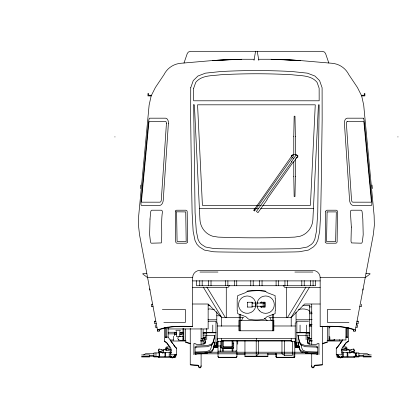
<?xml version="1.0" encoding="UTF-8"?>
<svg xmlns="http://www.w3.org/2000/svg" width="419" height="419" viewBox="0 0 419 419"><rect width="100%" height="100%" fill="white"/><g stroke="black" fill="none" stroke-linecap="round" stroke-linejoin="round"><path stroke-width="0.63" d="M217.252 339.484L217.272 338.374M217.534 342.417L217.414 344.14L217.246 341.118M217.66 341.532L217.419 347.152L213.706 347.147M217.807 341.527L217.524 347.147L213.198 347.147M293.766 136.353L294.169 116.204L294.971 116.204L295.374 136.353M293.766 176.425L294.169 196.579L294.971 196.579L295.374 176.425M254.071 210.039L254.37 210.767L254.768 210.202L254.438 209.872M140.444 188.597L140.779 185.072M299.119 346.743L295.411 346.749L295.615 345.183L296.296 344.434M299.119 347.147L295.411 347.152L295.615 345.586M165.982 347.948L165.851 348.912L166.385 349.724L166.966 349.462L166.689 348.718L167.081 348.048L168.276 349.32L170.13 349.32L171.334 350.363M212.26 60.572A686.044 686.044 0 0 1 231.22 59.613A648.842 613.578 0 0 0 212.26 60.572L180.673 63.29A20.589 20.589 0 0 0 163.997 74.655L155.397 87.487L151.159 95.914L149.122 105.122L138.705 215.628L138.464 225.213L139.527 234.74L157.696 331.225L159.304 331.225L159.12 329.9C169.81 325.72 181.406 326.396 192.656 326.563L192.656 277.682A7.238 7.097 -90 0 1 199.758 270.438L313.072 270.438A7.238 7.097 90 0 1 320.168 277.682L320.168 326.563C331.424 326.396 343.02 325.72 353.709 329.9L353.521 331.225L355.134 331.225L355.317 329.9C344.104 325.61 331.953 326.218 320.168 326.401M295.468 345.701L295.306 346.743L299.014 346.743M299.632 347.147L295.306 347.147L295.468 346.104M353.552 330.528L353.793 329.25M353.552 330.931L353.793 329.591M355.134 331.225L373.298 234.74L374.366 225.213L374.125 215.628L363.708 105.122L361.67 95.914L357.428 87.487L348.833 74.655A20.589 20.589 0 0 0 332.152 63.29L300.57 60.572A648.842 613.578 0 0 0 281.61 59.613A686.044 686.044 0 0 1 300.57 60.572M255.595 51.212L253.998 60.331M211.983 343.926L211.029 348.095L209.961 350.195L206.431 351.709L195.071 352.133M206.331 335.331L214.821 335.331L213.407 341.48L211.82 343.926L207.468 345.617L196.679 346.026L195.872 346.728L195.071 346.728L195.071 354.621L195.872 354.621L196.679 353.924L207.468 353.51M212.988 342.14L214.821 342.14L213.407 349.378L211.82 351.819L209.641 352.667M308.51 337.258L307.378 342.176A4.227 1.844 0 0 0 310.956 344.182L316.151 344.523L316.958 343.931L317.759 343.931L317.759 343.58L318.969 343.58L318.969 354.621M307.378 343.266L308.51 337.059M201.104 365.803L200.701 367.384L199.093 367.384L198.69 365.803L197.993 365.19L190.645 364.635M158.743 350.315L159.031 349.31M162.808 353.248L163.96 349.231L171.099 351.279M162.954 353.149L163.242 352.149M163.672 350.64L163.96 349.635M175.378 356.129L175.76 354.788L175.76 357.203L173.461 357.203M175.378 356.532L175.76 355.192M184.004 63.007L187.246 53.59L188.304 52.092L190.441 51.307L322.384 51.307L324.526 52.092L325.584 53.59L328.821 63.007M170.695 353.097L169.999 354.778L170.695 356.459L172.382 357.161L174.063 356.459L174.76 354.778M178.358 336.876L177.771 338.295L178.358 339.72L179.782 340.307L184.611 340.307M175.194 354.778L174.372 356.768L172.382 357.596L170.392 356.768M241.485 320.655L242.8 317.853M287.382 317.691L305.933 287.125M269.05 317.691L291.011 317.691L309.562 287.125M346.141 348.315L345.858 348.739L346.12 349.32L346.974 348.508M229.596 285.323L228.255 287.334L192.656 287.334M253.715 210.411L292.373 155.072L293.557 155.899L254.506 211.061M291.849 161.676L256.412 211.454L257.994 212.658L267.222 199.544L266.961 199.261L292.902 162.509L293.164 162.692L297.778 156.135M342.842 339.641L337.232 347.293L336.263 347.917L336.263 355.192M339.474 344.633L337.232 347.697L336.263 348.315M340.223 343.617L341.721 341.574M342.972 347.288L346.199 342.883L348.33 341.516L348.33 327.595M164.976 353.699L165.877 352.667M355.218 356.522L354.615 357.213L341.286 357.213M291.011 317.691L304.644 304.011L320.095 304.011M235.813 351.138L236.924 350.027L236.924 340.741M236.924 356.459L236.122 357.266L218.823 357.266L218.016 356.459M244.947 356.166L256.213 356.166L258.628 353.756L258.628 340.616M294.808 356.459L294.007 357.266L276.708 357.266L275.906 356.459M275.906 353.201L275.906 356.862L276.708 357.669L294.007 357.669L294.808 356.862L294.829 342.491M247.341 291.195L245.864 292.541L237.683 295.641L237.683 298.312L237.185 298.81L237.185 310.453L237.683 310.95L237.683 313.622L245.864 316.722L248.472 319.095L251.096 319.587A38.234 38.234 0 0 0 261.734 319.587L264.352 319.095L266.961 316.722L275.142 313.622L275.142 310.95L275.644 310.453L275.644 298.81L275.142 298.312L275.142 295.641L266.961 292.541L265.484 291.195L258.188 290.587L247.341 291.195A65.788 65.788 0 0 1 265.489 291.189M341.495 349.965L342.7 348.917L344.549 348.917L345.743 347.65L346.089 347.953L345.858 349.462L346.44 349.724L346.974 348.912L346.848 347.545L346.12 346.906L342.904 346.906M341.495 350.363L342.7 349.32L344.549 349.32L345.45 348.121L346.089 348.351M365.221 277.64L369.998 274.057L369.998 273.633L365.976 273.633M348.33 341.113L346.199 342.48L341.899 348.351L341.899 354.788L336.263 354.788M143.576 354.94L145.587 353.73L153.956 353.73M222.442 340.558L222.442 346.262L223.248 346.723L232.095 346.723L232.901 346.262L232.901 340.558M295.856 158.12L297.789 157.156L297.789 155.528L295.374 154.323L293.766 154.323L291.352 155.528L291.352 157.156M232.901 343.187L233.708 342.784L233.708 348.336L221.641 348.336L221.62 338.699M254.071 210.139L254.438 209.971M170.392 352.788L171.387 352.374M172.382 357.559L174.063 356.862M174.372 357.171L172.382 357.999L170.392 357.171M334.467 339.72L333.047 340.307L328.218 340.307M337.63 354.778L338.458 356.768L340.448 357.596L342.129 356.862M340.448 357.596L342.438 356.768M342.438 357.171L340.448 357.999L338.458 357.171M298.454 309.704C301.759 308.484 305.65 308.724 308.798 310.322L309.714 311.731M322.588 343.418L327.417 341.831M322.588 343.821L327.417 342.234M341.726 351.279L348.865 349.231L350.017 353.248M345.895 350.488L347.676 349.975M349.153 350.237L353.793 348.907L354.369 350.918L349.729 352.248M349.734 350.473L351.473 349.975M349.729 352.646L354.369 351.316L353.793 349.31M322.185 364.635L314.837 365.19L314.14 365.803L313.737 367.384L312.129 367.384L311.726 365.803M322.185 365.038L314.837 365.593L314.14 366.201L313.737 367.788L312.129 367.788L311.726 366.201L311.726 354.175M208.243 309.102L209.95 308.913L214.371 309.704M204.907 352.609L207.468 352.426L211.82 350.734L213.407 348.289L214.821 342.14L214.821 343.229M213.915 60.462L241.69 59.268L254.124 59.268M258.706 59.268L271.14 59.268L298.915 60.462M151.484 95.27L148.588 95.27L148.588 93.5L147.944 93.5L147.944 95.914L151.159 95.914M361.346 95.27L364.242 95.27L364.242 93.5L364.886 93.5L364.886 95.914L361.67 95.914M114.78 136.898L115.052 136.898M397.778 136.898L398.05 136.898M261.325 205.389L202.414 205.389L197.559 104.818L315.266 104.818L310.416 205.389L262.634 205.389M199.402 208.473L258.706 208.589M260.67 208.589L313.422 208.589M199.963 272.046L217.948 272.046M294.882 272.046L312.862 272.046M146.854 273.633L142.832 273.633L142.832 274.057L147.608 277.64L192.656 277.682M320.168 277.682L365.216 277.682M192.656 280.898L320.168 280.898M320.168 287.334L284.574 287.334L283.234 285.323M247.498 302.24L252.18 302.24L252.18 303.047M252.107 303.047L255.836 303.047M256.994 303.047L264.74 303.047L264.74 306.263L256.994 306.263M192.735 304.011L208.18 304.011L221.819 317.691L243.774 317.691M152.621 304.262L151.411 304.262L151.411 306.677L153.076 306.677M208.243 305.294L209.95 305.294M302.874 305.294L309.714 305.294L309.714 344.46M252.107 306.263L255.836 306.263M359.753 306.677L361.414 306.677L361.414 304.262M309.369 306.918L311.265 306.918M247.498 307.069L252.18 307.069L252.18 306.263M162.357 309.505L185.418 309.505L185.418 322.379L163.866 322.379M350.473 309.505L327.412 309.505L327.412 322.379L348.959 322.379M309.714 312.15L311.919 312.15M309.714 313.758L312.207 313.758M216.791 315.779L220.651 315.779M309.714 319.472L312.129 319.472M208.023 319.776L216.387 319.776M296.443 319.776L309.311 319.776M155.826 321.221L154.616 321.221L154.616 323.693L156.277 323.63M208.269 321.232L215.555 321.232M297.275 321.232L308.478 321.232M357.004 321.221L358.214 321.221L358.214 323.693L356.548 323.693M154.616 321.279L155.826 321.279M357.004 321.279L358.214 321.279M309.714 324.296L312.129 324.296M356.339 324.819L357.543 324.819L357.543 327.234L355.883 327.234M217.466 325.987L239.066 325.987M273.759 325.987L295.364 325.987M309.107 325.987L311.726 325.987M192.656 326.401C180.872 326.218 168.721 325.61 157.513 329.9L157.696 331.225M156.947 327.234L155.281 327.234L155.281 324.819M329.025 327.836L329.826 327.836L329.826 326.411M175.791 330.251L180.552 330.251M168.119 332.262L176.75 332.262M179.594 332.262L183.559 332.262M203.115 332.445L215.984 332.445M296.841 332.445L309.714 332.445M174.55 332.665L176.163 332.665M180.186 332.665L181.794 332.665M203.115 332.796L215.984 332.796M296.841 332.796L309.714 332.796M203.115 333.168L206.735 333.168L206.735 339.715M309.714 333.168L306.095 333.168L306.095 339.715M168.119 333.87L176.75 333.87M179.594 333.87L180.186 333.87M181.631 333.87L183.606 333.87M203.115 335.095L205.525 335.095L205.525 339.715M309.714 335.095L307.3 335.095L307.3 339.715M317.759 347.812L316.958 347.812L316.151 347.11L305.362 346.702L301.01 345.01L299.417 342.564L298.009 335.331L306.499 335.331M183.433 336.284L179.782 336.284L180.73 336.677M182.998 336.85L183.805 336.85M329.025 336.85L329.826 336.85L329.826 339.699L329.025 339.699M165.301 337.091L168.119 337.091L175.598 347.293L176.561 347.917L176.561 355.192L175.315 355.192M345.837 337.091L347.529 337.091M203.115 337.258L205.525 337.258M307.3 337.258L309.714 337.258M166.427 337.494L165.301 337.494L165.301 327.564M346.403 337.494L347.529 337.494L347.529 327.564M182.998 338.274L183.805 338.274M329.025 338.274L329.826 338.274M201.104 338.662L203.723 338.662M217.466 338.662L295.364 338.662M309.107 338.662L311.726 338.662M182.998 339.699L183.805 339.699M170.161 339.987L173.408 339.987M183.805 339.987L182.998 339.987L182.998 328.522M329.025 339.987L345.921 339.987L345.921 327.836M221.641 340.307L291.189 340.307M185.748 340.39L183.805 340.39L183.805 328.522M200.67 340.39L202.613 340.39L202.613 338.458M312.16 340.39L310.217 340.39L310.217 338.458M327.077 340.39L329.025 340.39L329.025 326.228M170.528 341.019L186.151 341.019M200.622 341.019L203.744 341.019M221.321 341.019L291.509 341.019M309.122 341.019L312.255 341.019M327.249 341.019L342.302 341.019M217.718 341.516L221.62 341.516M295.107 341.516L291.21 341.516L291.21 338.699M205.525 342.14L204.32 342.14L204.32 344.072M303.183 352.667L301.01 351.819L299.417 349.378L298.009 342.14L299.836 342.14M307.3 342.14L308.51 342.14L308.51 344.072M214.057 345.764L215.984 345.764M296.841 345.764L298.773 345.764M218.016 346L220.834 346M214.057 346.104L215.984 346.104L215.984 321.232M298.773 346.104L296.841 346.104L296.841 321.232M213.816 346.743L217.524 346.743L217.278 345.183M169.925 346.906L166.71 346.906L165.982 347.545L165.851 348.508L166.71 349.32L166.741 347.953L167.38 347.718L168.276 348.917L170.13 348.917L171.334 349.965M221.641 347.33L233.708 347.33M195.071 347.812L195.872 347.812L196.679 347.11L207.468 346.702L211.82 345.01L213.407 342.564L214.821 335.331M218.016 351.138L236.924 351.138L236.924 352.683M317.759 352.133L306.399 351.709L302.869 350.195L301.8 348.095L300.842 343.926M195.071 352.211L317.759 352.211M158.209 352.667L171.156 352.667M341.668 352.667L354.615 352.667L355.516 353.699L355.516 355.773L354.615 356.81L341.286 356.81M353.358 352.929L358.874 352.929L358.874 356.951L353.982 356.951M195.071 353.536L195.872 353.536M316.958 353.536L317.759 353.536M355.034 353.699L356.988 353.699M358.874 353.73L367.238 353.73L369.249 354.94M195.071 353.819L317.759 353.819M236.704 354.155L245.131 354.155M267.699 354.155L276.126 354.155M176.561 354.788L170.931 354.788L170.931 348.351L166.626 342.48L164.494 341.113M141.564 354.94L149.614 354.94L149.614 356.145L153.956 356.145M371.26 354.94L363.215 354.94L363.215 356.145L358.874 356.145M281.961 340.616L281.961 353.756L284.37 355.364L292.415 355.364L292.415 341.391M149.614 355.741L153.956 355.741M358.874 355.741L363.215 355.741M355.034 355.773L356.988 355.773M256.617 356.166L267.877 356.166M141.564 356.548L149.614 356.548M153.956 356.548L159.471 356.548L159.471 352.929L153.956 352.929L153.956 356.951L159.471 356.951M256.213 356.569L244.947 356.569L244.947 353.227M256.617 356.569L267.877 356.569L267.877 353.385M353.982 356.548L358.874 356.548M363.215 356.548L371.26 356.548M158.209 356.81L171.544 356.81M173.461 356.799L175.76 356.799M337.07 356.799L339.369 356.799M141.564 356.951L149.614 356.951M363.215 356.951L371.26 356.951M158.209 357.213L171.544 357.213M339.369 357.203L337.07 357.203L337.07 354.788M213.706 346.743L217.419 346.749L217.215 345.183L216.534 344.434M307.918 352.609L305.362 352.426L301.01 350.734L299.417 348.289L298.009 342.14M305.362 353.51L316.151 353.924L316.958 354.621L317.759 354.621L317.759 346.728L316.958 346.728L316.151 346.026L305.362 345.617L301.01 343.926L299.417 341.48L298.009 335.331M190.645 365.038L197.993 365.593L198.69 366.201L199.093 367.788L200.701 367.788L201.104 366.201L201.104 354.175M165.149 349.975L166.935 350.488M163.672 350.237L159.031 348.907L158.455 350.918L163.096 352.248M161.352 349.975L163.096 350.473M158.455 351.316L163.096 352.646M185.413 341.831L190.242 343.418M185.413 342.234L190.242 343.821M292.321 157.638L293.766 158.361M176.561 348.315L175.598 347.697L173.356 344.633M297.778 156.036L296.196 154.936L291.582 161.493L291.849 161.776M264.536 318.262L267.133 320.655M346.953 352.667L347.854 353.699M171.109 341.574L172.607 343.617M169.857 347.288L166.626 342.883L164.494 341.516L164.494 327.595M206.897 287.125L225.448 317.691M203.267 287.125L221.819 317.691M270.03 317.853L271.339 320.655M342.129 353.097L342.831 354.778L342.129 356.459L340.448 357.161L338.767 356.459L338.07 354.778M348.865 349.635L349.153 350.64M349.587 352.149L349.875 353.149M204.32 337.258L205.446 342.176A4.227 1.844 0 0 1 201.869 344.182L196.679 344.523L195.872 343.931L195.071 343.931L195.071 343.58L193.861 343.58L193.861 354.621M205.446 343.266L204.32 337.059M257.219 51.212L258.827 60.331M159.037 329.25L159.278 330.528M159.037 329.591L159.278 330.931M217.278 345.586L217.524 347.147M217.283 346.11L217.419 347.152M295.306 347.147L295.018 341.527M372.051 185.072L372.381 188.597M295.411 346.749L295.17 341.532M295.264 345.502L295.411 347.152M295.149 341.234L295.175 342.831M295.557 338.374L295.416 344.14L295.295 342.417M356.459 352.929L356.459 356.548M355.317 353.699L355.317 355.773M347.854 352.667L347.854 356.81M347.157 352.667L347.157 356.81M346.319 327.433L346.319 337.494M343.632 352.667L343.632 356.81M339.296 339.678L339.296 340.27M334.467 339.678L334.467 340.27M327.417 326.118L327.417 340.684M322.588 326.212L322.588 364.619M315.612 280.688L315.612 285.727L196.537 285.727L196.537 280.688M313.072 280.688L313.072 285.727M311.726 304.152L311.726 344.355M310.657 280.688L310.657 285.727M310.217 324.296L310.217 326.228M306.499 325.086L306.499 332.445M304.22 280.688L304.22 285.727M301.806 280.688L301.806 285.727M300.062 325.086L300.062 332.445M296.039 312.359L296.039 323.117M295.374 136.28L295.374 155.135M295.374 159.005L295.374 176.504M295.233 322.84L295.233 341.81M294.007 353.924L294.007 357.669M293.766 136.28L293.766 155.135M293.766 161.587L293.766 176.504M291.21 317.262L291.21 326.207M287.355 280.688L287.355 285.727M286.549 287.361L286.549 317.691M284.946 280.688L284.946 285.727M284.37 340.752L284.37 355.364M278.509 280.688L278.509 285.727M276.708 353.924L276.708 357.669M276.095 280.688L276.095 285.727M273.602 314.318L273.602 330.79M272.397 314.26L272.397 330.79M264.059 302.073L264.059 303.366M264.059 305.949L264.059 307.237M263.132 303.047L263.132 306.263M262.048 280.688L262.048 285.727M260.644 303.047L260.644 302.24L265.211 302.24L265.211 307.069L260.644 307.069L260.644 306.263M259.633 280.688L259.633 285.727M257.219 302.408L257.219 303.047M257.219 306.263L257.219 306.907M256.412 338.295L256.412 340.307M256.213 340.579L256.213 352.824M256.213 353.385L256.213 356.166M255.611 302.408L255.611 306.907A8.689 8.689 0 0 1 241.224 310.945A8.689 8.689 0 0 1 244.565 296.38A8.689 8.689 0 0 1 255.752 306.289M253.196 280.688L253.196 285.727M252.107 302.24L252.107 307.069M250.782 280.688L250.782 285.727M247.619 302.24L247.619 307.069M244.947 340.579L244.947 352.824M240.433 314.26L240.433 330.79M239.228 314.318L239.228 330.79M237.73 340.741L237.73 344.193M236.924 353.201L236.924 356.862L236.122 357.669L218.823 357.669L218.016 356.862L218.016 341.04M236.735 280.688L236.735 285.727M234.321 280.688L234.321 285.727M232.901 347.911L232.901 351.138M232.095 340.935L232.095 346.723M232.095 351.138L232.095 348.069L223.248 348.069L223.248 351.138M227.884 280.688L227.884 285.727M226.276 287.361L226.276 317.691M225.469 280.688L225.469 285.727M223.248 340.836L223.248 346.723M222.442 347.974L222.442 351.138M221.62 317.262L221.62 326.207M220.834 341.04L220.834 347.613M220.41 345.822L220.41 351.499M217.597 322.84L217.597 341.81M216.791 311.731L216.791 323.117M212.768 325.086L212.768 332.445M211.019 280.688L211.019 285.727M208.604 280.688L208.604 285.727M208.143 304.299L208.143 328.952L167.914 328.952L167.914 327.009M206.331 328.475L206.331 332.445M203.115 329.392L203.115 344.46M202.173 280.688L202.173 285.727M201.104 328.449L201.104 344.355M199.758 280.688L199.758 285.727M190.242 328.417L190.242 364.619M185.413 329.025L185.413 340.684M181.794 332.262L181.794 334.676L180.186 334.676L180.186 332.262M179.782 331.057L179.782 331.466M179.782 333.87L179.782 336.687L176.561 336.687L176.561 333.87M178.358 339.678L178.358 340.27M176.561 331.057L176.561 331.466M176.163 332.262L176.163 334.676L174.55 334.676L174.55 332.262M174.335 333.812L174.335 335.577M173.534 336.248L173.534 340.27M169.197 352.667L169.197 356.81M168.119 327.433L168.119 337.091M166.505 327.433L166.505 337.494M165.673 352.667L165.673 356.81M164.976 352.667L164.976 356.81M159.126 352.929L159.126 356.548M155.968 352.929L155.968 356.548M150.033 290.089A9.7 9.7 0 0 1 149.719 288.864M363.111 288.864A9.7 9.7 0 0 1 362.791 290.089M261.854 306.111A5.63 5.63 0 0 1 261.294 307.473M261.294 301.837A5.63 5.63 0 0 1 261.854 303.199M190.729 87.739L190.682 119.939L191.577 184.334L192.122 212.92L193.138 231.272L195.008 240.422L196.893 244.235L199.303 246.828L204.409 250.085L213.58 251.767L217.948 251.924A266.196 31.582 0 0 0 294.882 251.924L299.25 251.767L308.421 250.085L313.527 246.828L315.931 244.235L317.817 240.422L319.692 231.272L320.708 212.92L321.253 184.334L322.148 119.939L322.101 87.739L319.582 80.605L314.905 76.038L307.363 73.152L292.205 71.555A245.812 92.547 0 0 0 220.624 71.555L205.462 73.152L197.925 76.038L193.248 80.605L190.729 87.739M193.657 104.818L195.076 212.653L196.302 230.927L198.019 239.307L199.517 242.344L201.403 244.366L205.567 247.027L213.915 248.561L217.948 248.708A266.196 31.582 0 0 0 294.882 248.708L298.915 248.561L307.263 247.027L311.427 244.366L313.307 242.344L314.81 239.307L316.523 230.927L317.749 212.653L319.168 104.818L318.43 104.818L312.888 219.656A18.923 18.452 62.5 0 1 300.166 236.227L294.73 237.107A252.29 62.635 0 0 1 218.095 237.107L212.663 236.227A18.923 18.452 -62.5 0 1 199.942 219.656L194.395 104.818L193.657 104.818M193.683 88.2L193.667 100.796L319.163 100.796L319.142 88.2L317.094 82.391C311.212 74.996 300.68 75.897 292.253 74.771A245.613 93.866 0 0 0 220.572 74.771C212.145 75.897 201.612 74.996 195.736 82.391L193.683 88.2M216.675 342.92L216.733 345.581L216.728 342.37L216.675 342.92M325.626 211.81L325.244 242.397L326.501 243.203L335.719 243.203A1.749 1.487 78.8 0 0 337.122 241.606L337.52 211.024L336.347 210.212L327.129 210.212A1.718 1.566 75.5 0 0 325.626 211.81M327.103 211.914L326.537 241.491L335.629 241.601L336.31 211.899L327.103 211.914M351.352 227.067L350.991 241.192L351.457 242.926L361.403 243.203A2.105 0.828 -83.3 0 0 362.43 241.203L363.205 234.609L362.812 219.058L362.173 212.218A2.095 0.943 84.7 0 0 361.078 210.212L351.52 210.212A2.006 1.22 84.1 0 0 350.425 212.218L351.352 227.067M296.05 342.763L296.097 345.581L296.102 342.37L296.05 342.763M150.018 219.058L149.625 234.609L150.395 241.203A2.105 0.828 83.3 0 0 151.427 243.203L161.373 242.926C162.342 232.912 160.886 222.369 162.399 212.218A2.006 1.22 -84.1 0 0 161.305 210.212L151.751 210.212A2.095 0.943 -84.7 0 0 150.657 212.218L150.018 219.058M166.437 123.385L161.289 200.167A2.037 1.241 -84.1 0 1 159.906 202.183L141.685 202.183A2.263 0.299 -84.6 0 1 141.591 199.795L148.75 123.846A2.388 0.314 -84.6 0 1 149.311 121.39L165.348 121.39A1.995 1.215 -84.1 0 1 166.437 123.385M168.401 123.396L163.253 200.177A5.248 3.195 -84.1 0 1 159.707 205.389L141.334 205.389A5.164 0.686 -84.6 0 1 141.124 200.182L148.363 123.39A5.295 0.702 -84.6 0 1 149.552 118.184L165.557 118.184A5.211 3.174 -84.1 0 1 168.401 123.396M175.31 211.024L175.708 241.606A1.749 1.487 -78.8 0 0 177.111 243.203L186.329 243.203L187.586 242.397L187.204 211.81A1.718 1.566 -75.5 0 0 185.696 210.212L176.483 210.212L175.31 211.024M176.588 211.815L177.085 241.47L186.188 241.601L185.727 211.914L176.588 211.815M347.739 121.39L347.477 121.39A1.995 1.215 84.1 0 0 346.387 123.369L351.541 200.167A2.037 1.241 84.1 0 0 352.918 202.183L371.14 202.183A2.263 0.299 84.6 0 0 371.239 199.795L364.08 123.846A2.388 0.314 84.6 0 0 363.519 121.39L347.739 121.39M363.278 118.184L347.272 118.184A5.211 3.174 84.1 0 0 344.423 123.396L349.572 200.177A5.248 3.195 84.1 0 0 353.117 205.389L371.496 205.389A5.164 0.686 84.6 0 0 371.7 200.182L364.467 123.39A5.295 0.702 84.6 0 0 363.278 118.184M273.843 320.331L238.987 320.331L238.987 330.79L273.843 330.79L273.843 320.331M241.69 59.309A686.044 686.044 0 0 0 232.529 59.566A648.842 613.578 0 0 1 241.69 59.309M280.301 59.566A686.044 686.044 0 0 0 271.14 59.309A648.842 613.578 0 0 1 280.301 59.566M259.466 310.798A8.689 8.689 0 0 0 274.005 306.907A8.689 8.689 0 0 0 263.362 296.264A8.689 8.689 0 0 0 259.466 310.798"/></g></svg>
